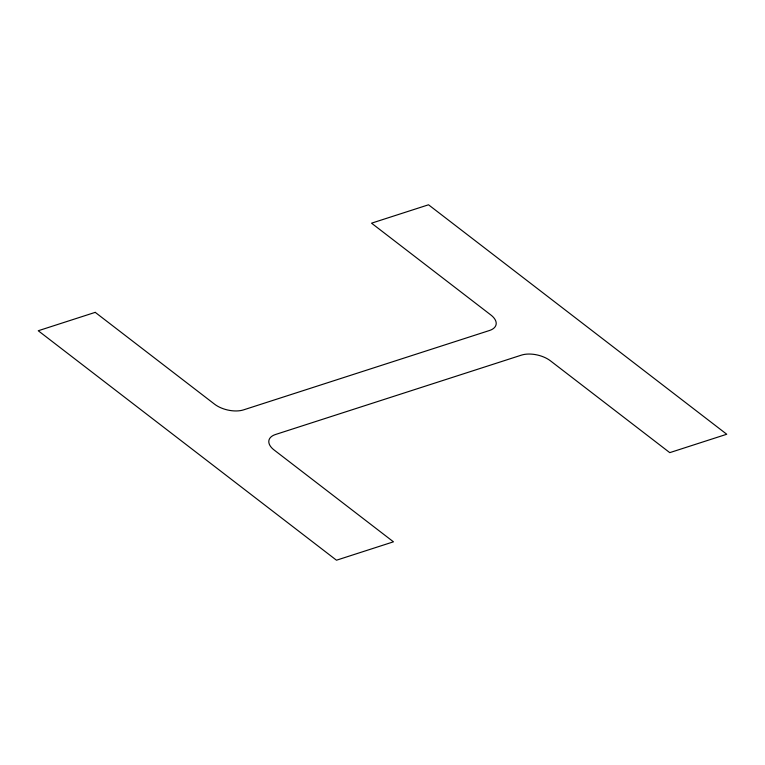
<?xml version="1.0" encoding="UTF-8"?>
<svg xmlns="http://www.w3.org/2000/svg" width="765" height="765" viewBox="0 0 765 765"><rect width="100%" height="100%" fill="white"/><g stroke="black" fill="none" stroke-linecap="round" stroke-linejoin="round"><path stroke-width="1.15" d="M95.233 312.359L38.25 330.748L336.476 560.21L393.459 541.821L274.099 449.983A20.904 10.92 13.3 0 1 275.534 434.491L521.453 355.123A20.904 10.92 13.3 0 1 550.408 360.803L669.767 452.641L726.75 434.252L428.524 204.791L371.541 223.179L490.901 315.017A20.904 10.92 13.3 0 1 489.466 330.509L243.547 409.877A20.904 10.92 13.3 0 1 214.592 404.197L95.233 312.359"/></g></svg>
